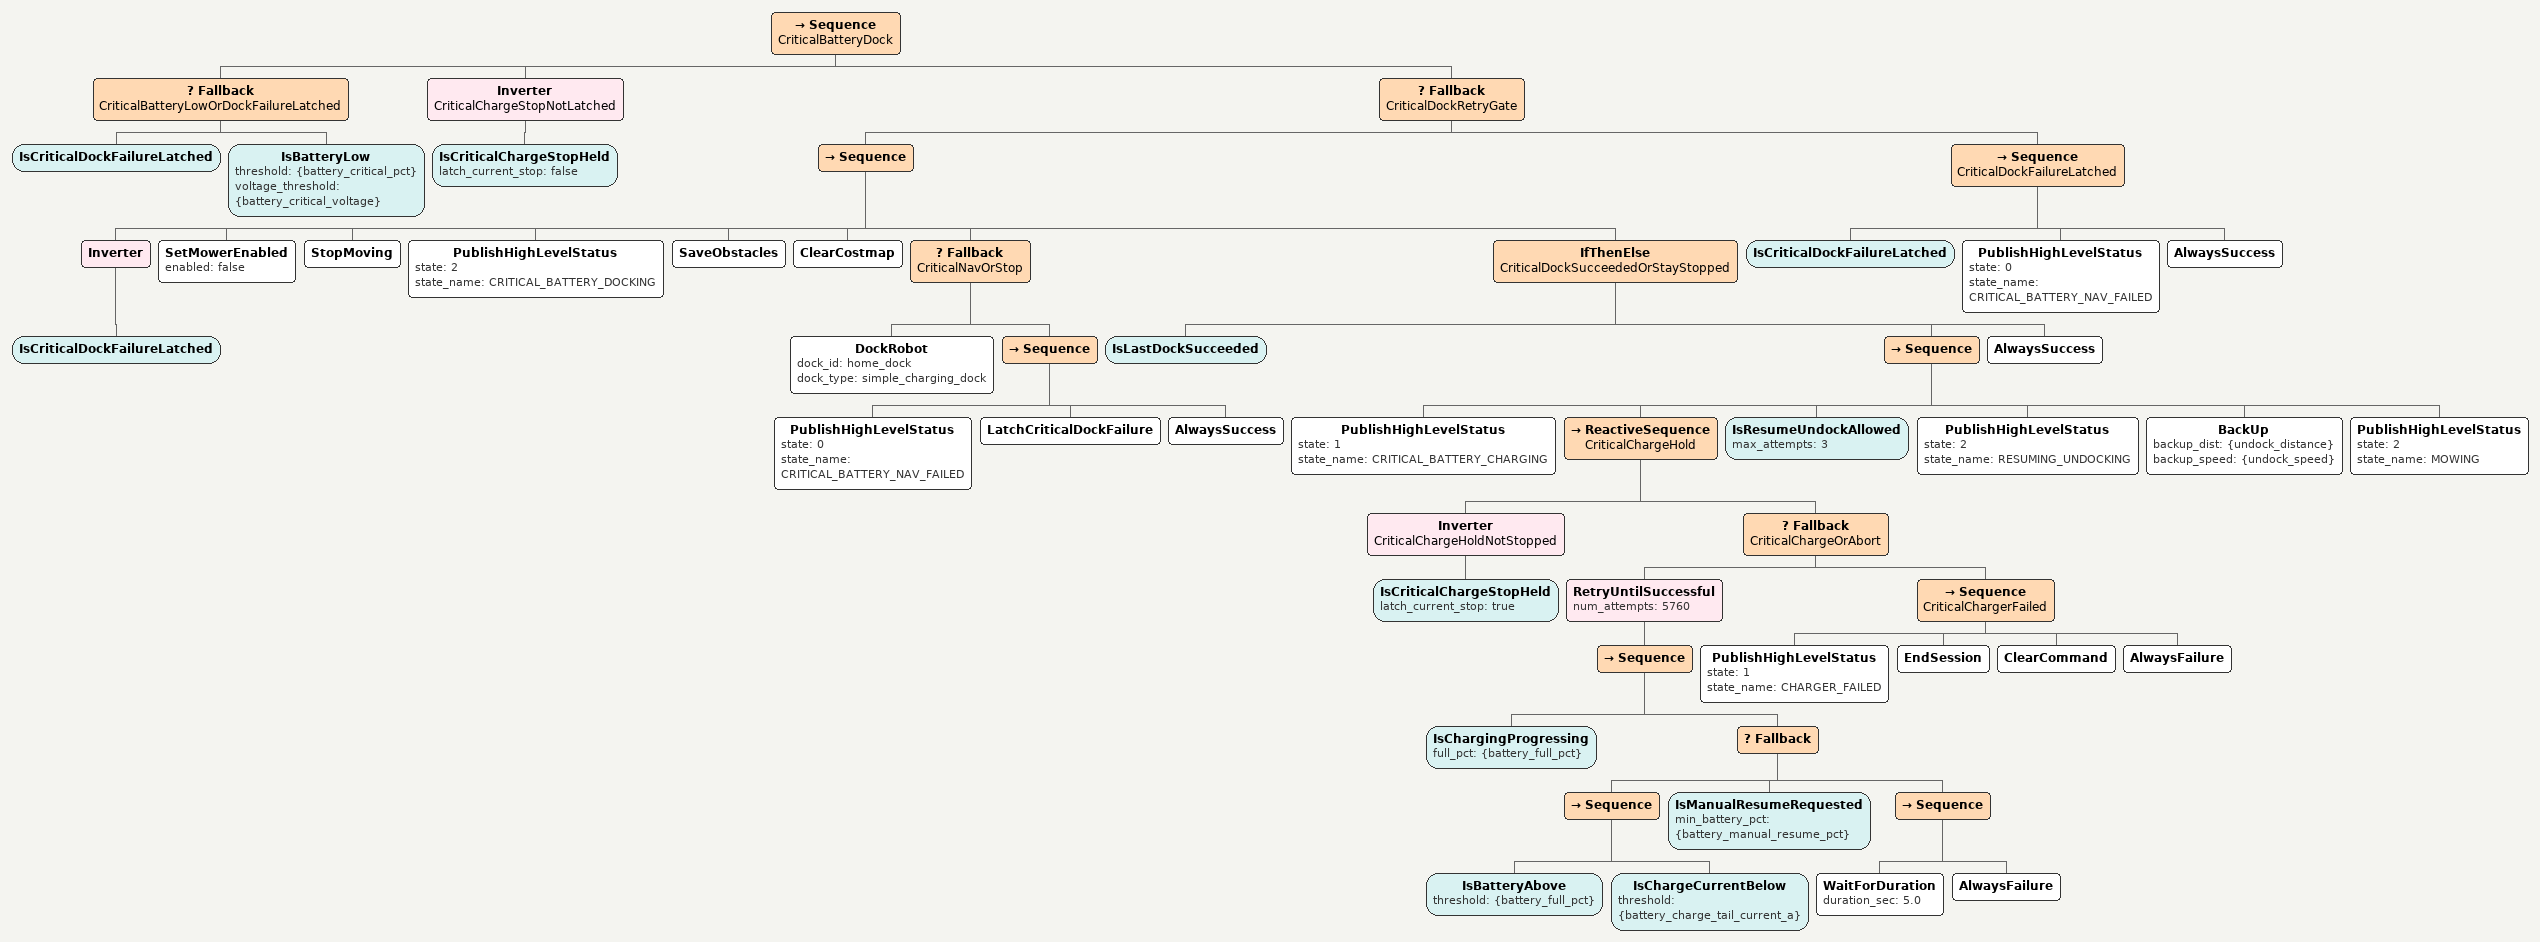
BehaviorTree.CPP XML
<Sequence name="CriticalBatteryDock">
  <Fallback name="CriticalBatteryLowOrDockFailureLatched">
    <IsCriticalDockFailureLatched/>
    <IsBatteryLow threshold="{battery_critical_pct}" voltage_threshold="{battery_critical_voltage}"/>
  </Fallback>
  <Inverter name="CriticalChargeStopNotLatched">
    <IsCriticalChargeStopHeld latch_current_stop="false"/>
  </Inverter>
  <Fallback name="CriticalDockRetryGate">
    <Sequence>
      <Inverter><IsCriticalDockFailureLatched/></Inverter>
  <SetMowerEnabled enabled="false"/>
  <StopMoving/>
  <PublishHighLevelStatus state="2" state_name="CRITICAL_BATTERY_DOCKING"/>
  <SaveObstacles/>
  <ClearCostmap/>
      <Fallback name="CriticalNavOrStop">
        <DockRobot dock_id="home_dock" dock_type="simple_charging_dock"/>
        <!-- Docking failed — stay stopped, battery is critical -->
        <Sequence>
          <PublishHighLevelStatus state="0" state_name="CRITICAL_BATTERY_NAV_FAILED"/>
          <LatchCriticalDockFailure/>
          <AlwaysSuccess/>
        </Sequence>
      </Fallback>
      <IfThenElse name="CriticalDockSucceededOrStayStopped">
        <IsLastDockSucceeded/>
        <Sequence>
          <PublishHighLevelStatus state="1" state_name="CRITICAL_BATTERY_CHARGING"/>
          <ReactiveSequence name="CriticalChargeHold">
            <Inverter name="CriticalChargeHoldNotStopped">
              <IsCriticalChargeStopHeld latch_current_stop="true"/>
            </Inverter>
            <Fallback name="CriticalChargeOrAbort">
              <RetryUntilSuccessful num_attempts="5760">
                <Sequence>
                  <IsChargingProgressing full_pct="{battery_full_pct}"/>
                  <Fallback>
                    <Sequence>
                      <IsBatteryAbove threshold="{battery_full_pct}"/>
                      <IsChargeCurrentBelow threshold="{battery_charge_tail_current_a}"/>
                    </Sequence>
                    <IsManualResumeRequested min_battery_pct="{battery_manual_resume_pct}"/>
                    <Sequence>
                      <WaitForDuration duration_sec="5.0"/>
                      <AlwaysFailure/>
                    </Sequence>
                  </Fallback>
                </Sequence>
              </RetryUntilSuccessful>
              <Sequence name="CriticalChargerFailed">
                <PublishHighLevelStatus state="1" state_name="CHARGER_FAILED"/>
                <EndSession/>
                <ClearCommand/>
                <AlwaysFailure/>
              </Sequence>
            </Fallback>
          </ReactiveSequence>
          <IsResumeUndockAllowed max_attempts="3"/>
          <PublishHighLevelStatus state="2" state_name="RESUMING_UNDOCKING"/>
          <BackUp backup_dist="{undock_distance}" backup_speed="{undock_speed}"/>
          <PublishHighLevelStatus state="2" state_name="MOWING"/>
        </Sequence>
        <AlwaysSuccess/>
      </IfThenElse>
    </Sequence>
    <Sequence name="CriticalDockFailureLatched">
      <IsCriticalDockFailureLatched/>
      <PublishHighLevelStatus state="0" state_name="CRITICAL_BATTERY_NAV_FAILED"/>
      <AlwaysSuccess/>
    </Sequence>
  </Fallback>
</Sequence>
